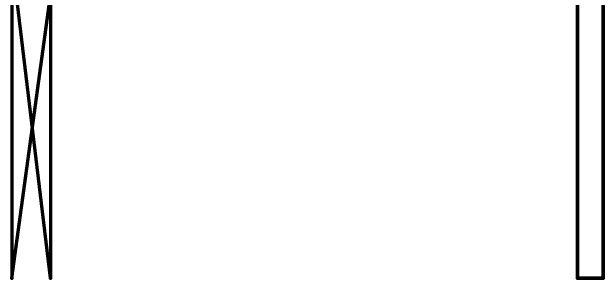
# Model space of a CAD drawing. Extents: x 0 to 1153, y 0 to 816.
# Drawn here: x 640.9478 to 641.4347, y 393.4566 to 393.6758 of the extents above; entities that cross this region are included whole.
import ezdxf

# ---------------------------------------------------------------- set-up
doc = ezdxf.new("R2010")
doc.units = 0
doc.header["$MEASUREMENT"] = 0
doc.layers.add('Hatch', color=7, linetype='Continuous')

msp = doc.modelspace()

# ---------------------------------------------------------------- linework, layer by layer
at = {"layer": 'Hatch', "color": 3, "linetype": 'Continuous', "lineweight": 211}
msp.add_lwpolyline([(640.94783, 393.45656), (640.94783, 393.45656), (640.97958, 393.68939), (641.41346, 393.68939), (641.41346, 393.45656), (641.43467, 393.45656), (641.43467, 393.72114), (640.94783, 393.72114), (641.43467, 393.72114), (641.43467, 393.45656), (641.41346, 393.45656), (641.41346, 393.68939), (640.97958, 393.68939), (640.97958, 393.45656), (640.97958, 393.45656), (640.94783, 393.72114)], close=True, dxfattribs=at)
for p in [(640.94783, 393.45656), (640.97958, 393.45656), (641.41346, 393.45656), (641.43467, 393.45656)]:
    msp.add_point(p, dxfattribs=at)

doc.saveas('drawing.dxf')
